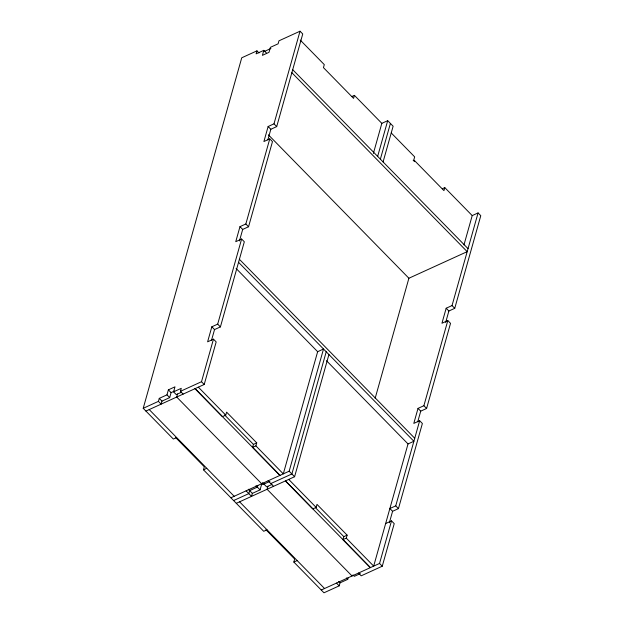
<?xml version="1.0" encoding="UTF-8"?>
<svg xmlns="http://www.w3.org/2000/svg" width="624" height="624" viewBox="0 0 624 624"><rect width="100%" height="100%" fill="white"/><g stroke="black" fill="none" stroke-linecap="round" stroke-linejoin="round"><path stroke-width="0.94" d="M176.631 437.557L173.339 439.054L143.216 408.307L241.738 57.79L256.955 50.848L258.991 52.923M143.216 408.307L158.426 401.365L159.276 398.362L166.975 394.852L168.379 389.844L174.977 386.833L173.573 391.841L176.28 394.61L181.568 392.192M256.955 50.848L256.113 53.851L263.812 50.341L266.518 53.11M174.392 391.108L171.093 392.613L169.681 397.621L161.983 401.131L161.14 404.134L158.426 401.365M263.812 50.341L262.4 55.349L268.999 52.338L270.41 47.33L278.109 43.82L278.951 40.817L300.027 31.2L302.741 33.969L276.705 126.602L270.839 129.277L267.852 139.885M177.551 394.025L176.709 397.036L261.667 483.74M183.136 394.103L180.422 391.334L181.272 388.331L173.573 391.841M211.552 340.181L214.539 329.573L220.405 326.898L244.327 241.777L241.621 239.008L217.69 324.129L211.825 326.804L207.605 341.827L213.47 339.152L216.177 341.921L204.212 384.485L145.922 411.076M239.46 240.919L242.689 229.429L248.555 226.754L272.477 141.625L269.771 138.856L245.84 223.985L239.975 226.66L235.755 241.683L241.621 239.008M300.027 31.2L273.991 123.833L268.125 126.516L263.905 141.531L269.771 138.856M180.422 391.334L201.505 381.716L213.47 339.152M267.01 529.799L263.718 531.305L203.463 469.802L204.313 466.799L175.523 437.416M195.047 388.666L222.464 416.645L225.763 415.139L226.606 412.136L256.737 442.884L255.887 445.887L252.587 447.392L280.004 475.379L195.039 388.674M252.587 447.392L253.438 444.389L256.737 442.884M373.363 153.488L381.833 123.357L354.416 95.371L353.574 98.381L323.443 67.626L324.293 64.623L300.222 40.053M263.944 483.725L261.472 484.856L260.06 489.863L252.361 493.373L251.519 496.384L246.098 490.846M257.821 485.425L257.353 487.094L249.655 490.612L248.804 493.615L233.594 500.557M267.93 486.275L267.088 489.278L352.045 575.991M230.88 497.788L289.169 471.198L323.513 349.019L317.647 351.694L283.304 473.873L255.887 445.887M377.653 156.398L387.699 120.682L393.12 126.212L383.081 161.936M326.227 351.78L291.884 473.967L270.8 483.577M380.367 159.167L390.406 123.443M236.301 503.318L294.59 476.728L328.934 354.549M348.2 577.676L347.724 579.345L340.025 582.855L339.183 585.858L323.973 592.8L293.842 562.052L294.692 559.049L265.902 529.667M316.142 507.39L316.984 504.379L347.116 535.135L346.265 538.138L342.966 539.643L370.383 567.622L285.418 480.917L312.842 508.895L316.142 507.39L288.725 479.404M375.164 398.268L408.899 278.242L467.189 251.651L291.853 72.688M342.966 539.643L343.816 536.64L347.116 535.135M463.967 244.912L472.212 215.6L444.795 187.621L443.953 190.624L413.821 159.877L414.671 156.874L391.264 132.982M238.555 262.306L413.891 441.262L408.026 443.937L373.682 566.116L346.265 538.138M417.752 421.754L420.732 411.154L426.598 408.478L450.528 323.349L447.814 320.58L423.883 405.709L418.018 408.385L413.798 423.407L419.663 420.732L422.378 423.501L398.447 508.622L392.582 511.298L389.353 522.787M445.653 322.491L448.882 311.002L454.748 308.326L480.784 215.693L478.078 212.924L452.033 305.565L446.168 308.24L441.948 323.255L447.814 320.58M321.259 590.031L379.548 563.441L391.513 520.876L394.228 523.645L382.262 566.21L361.179 575.827L358.472 573.058M392.582 511.298L389.867 508.529L395.733 505.853L419.663 420.732M263.991 51.644L270.91 48.485M351.944 96.502L354.416 95.371M381.833 123.357L387.699 120.682M442.322 188.744L444.795 187.621M472.212 215.6L478.078 212.924M203.463 469.802L206.755 468.304M263.952 484.084L269.935 481.354M271.947 484.442L266.659 486.853L262.595 482.703M293.842 562.052L297.133 560.555M385.648 523.552L391.513 520.876M360.313 573.604L354.323 576.334L352.973 574.946M413.166 160.228L414.531 161.616M292.703 69.685L468.031 248.641M273.991 123.833L276.705 126.602M452.033 305.565L454.748 308.326M268.125 126.516L270.839 129.277M446.168 308.24L448.882 311.002M268.359 134.792L408.899 278.242M245.84 223.985L248.555 226.754M423.883 405.709L426.598 408.478M239.975 226.66L242.689 229.429M418.018 408.385L420.732 411.154M239.405 259.303L414.734 438.259M236.09 268.445L317.647 351.694M326.469 360.695L408.026 443.937M217.69 324.129L220.405 326.898M395.733 505.853L398.447 508.622M211.825 326.804L214.539 329.573M201.505 381.716L204.212 384.485M289.169 471.198L294.59 476.728M379.548 563.441L382.262 566.21M198.346 387.161L225.763 415.139M224.648 415.007L253.438 444.389M315.697 507.936L343.816 536.64M268.094 480.815L273.515 486.346M168.379 389.844L171.093 392.613M166.975 394.852L169.681 397.621M255.996 485.714L260.06 489.863M346.375 577.957L347.724 579.345M159.276 398.362L161.983 401.131M248.297 489.224L252.361 493.373M338.676 581.474L340.025 582.855M336.476 583.089L339.183 585.858M149.214 409.578L234.179 496.283M239.593 501.821L324.558 588.526"/></g></svg>
